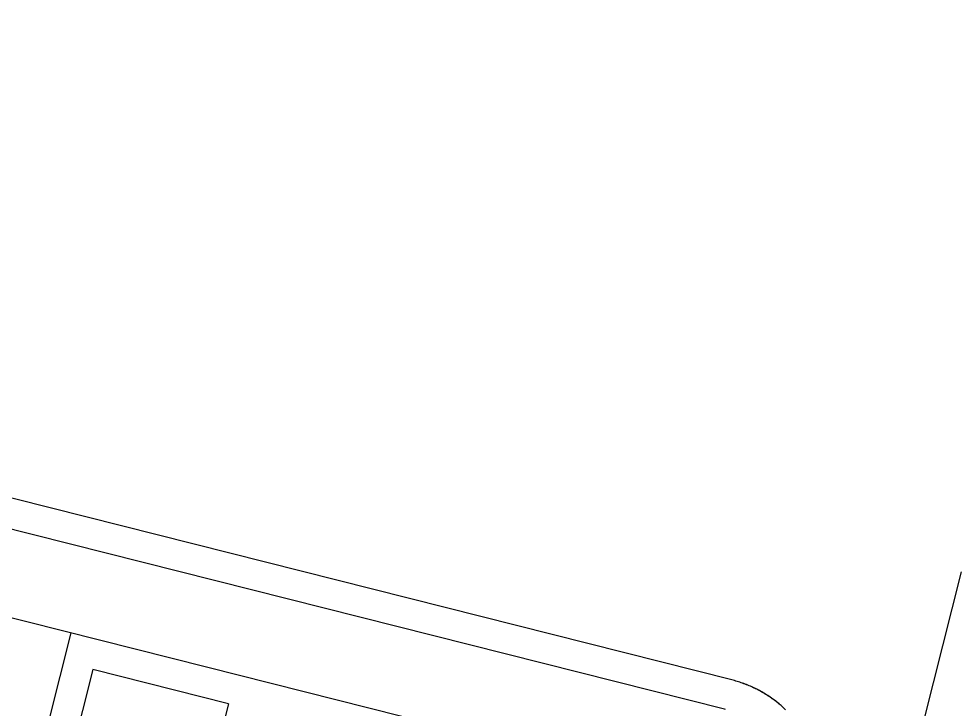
# Model space of a CAD drawing. Header units: metres. Extents: x 680594 to 684853, y 828874 to 830078.
# Drawn here: x 684125.9 to 684219.7, y 829350.5 to 829419.2 of the extents above; entities that cross this region are included whole.
import ezdxf

# ---------------------------------------------------------------- set-up
doc = ezdxf.new("R2010")
doc.units = ezdxf.units.M
doc.layers.add('PLOT_LINES', color=7, linetype='Continuous')

msp = doc.modelspace()

# ---------------------------------------------------------------- linework, layer by layer
at = {"layer": 'PLOT_LINES'}
for points in [[(684196.845, 829353.371), (683936.103, 829419.165)], [(684196.845, 829353.371), (683936.103, 829419.165)], [(684196.111, 829350.462), (683935.369, 829416.257)], [(684196.111, 829350.462), (683935.369, 829416.257)], [(684144.566, 829354.641), (683976.907, 829396.947)], [(684144.566, 829354.641), (683976.907, 829396.947)], [(684219.667, 829364.114), (684171.422, 829172.921)], [(684219.667, 829364.114), (684171.422, 829172.921)], [(684219.667, 829364.114), (684171.422, 829172.921)], [(684131.075, 829358.045), (684124.469, 829331.865)], [(684131.075, 829358.045), (684124.469, 829331.865)], [(684133.25, 829354.402), (684126.009, 829325.709)], [(684133.25, 829354.402), (684126.009, 829325.709)], [(684146.741, 829350.998), (684133.25, 829354.402)], [(684146.741, 829350.998), (684133.25, 829354.402)], [(684202.743, 829339.96), (684144.566, 829354.641)], [(684202.743, 829339.96), (684144.566, 829354.641)], [(684202.168, 829350.441), (684202.066, 829350.536), (684201.963, 829350.631), (684201.859, 829350.724), (684201.754, 829350.816), (684201.648, 829350.906), (684201.541, 829350.996), (684201.433, 829351.084), (684201.323, 829351.171), (684201.213, 829351.256), (684201.102, 829351.341), (684200.989, 829351.424), (684200.876, 829351.506), (684200.762, 829351.586), (684200.647, 829351.665), (684200.531, 829351.743), (684200.414, 829351.819), (684200.296, 829351.894), (684200.178, 829351.968), (684200.058, 829352.04), (684199.938, 829352.111), (684199.817, 829352.18), (684199.695, 829352.248), (684199.572, 829352.315), (684199.449, 829352.38), (684199.325, 829352.444), (684199.2, 829352.506), (684199.074, 829352.567), (684198.948, 829352.626), (684198.82, 829352.684), (684198.693, 829352.741), (684198.564, 829352.796), (684198.435, 829352.849), (684198.306, 829352.901), (684198.176, 829352.951), (684198.045, 829353), (684197.913, 829353.048), (684197.782, 829353.093), (684197.649, 829353.138), (684197.516, 829353.181), (684197.383, 829353.222), (684197.249, 829353.261), (684197.115, 829353.299), (684196.98, 829353.336), (684196.845, 829353.371)], [(684202.201, 829350.409), (684202.099, 829350.506), (684201.996, 829350.601), (684201.891, 829350.695), (684201.786, 829350.788), (684201.679, 829350.88), (684201.571, 829350.97), (684201.463, 829351.06), (684201.353, 829351.148), (684201.242, 829351.234), (684201.13, 829351.32), (684201.017, 829351.404), (684200.903, 829351.486), (684200.789, 829351.567), (684200.673, 829351.647), (684200.556, 829351.726), (684200.439, 829351.803), (684200.32, 829351.879), (684200.201, 829351.954), (684200.081, 829352.027), (684199.96, 829352.098), (684199.838, 829352.169), (684199.715, 829352.237), (684199.592, 829352.305), (684199.467, 829352.371), (684199.342, 829352.435), (684199.216, 829352.498), (684199.09, 829352.559), (684198.963, 829352.619), (684198.835, 829352.678), (684198.706, 829352.735), (684198.577, 829352.79), (684198.447, 829352.844), (684198.316, 829352.897), (684198.185, 829352.948), (684198.054, 829352.997), (684197.921, 829353.045), (684197.788, 829353.091), (684197.655, 829353.136), (684197.521, 829353.179), (684197.387, 829353.221), (684197.252, 829353.26), (684197.117, 829353.299), (684196.981, 829353.336), (684196.845, 829353.371)], [(684146.741, 829350.998), (684128.123, 829277.216)], [(684146.741, 829350.998), (684128.123, 829277.216)], [(684196.212, 829350.436), (684196.111, 829350.462)]]:
    msp.add_lwpolyline(points, dxfattribs=at)

doc.saveas('drawing.dxf')
